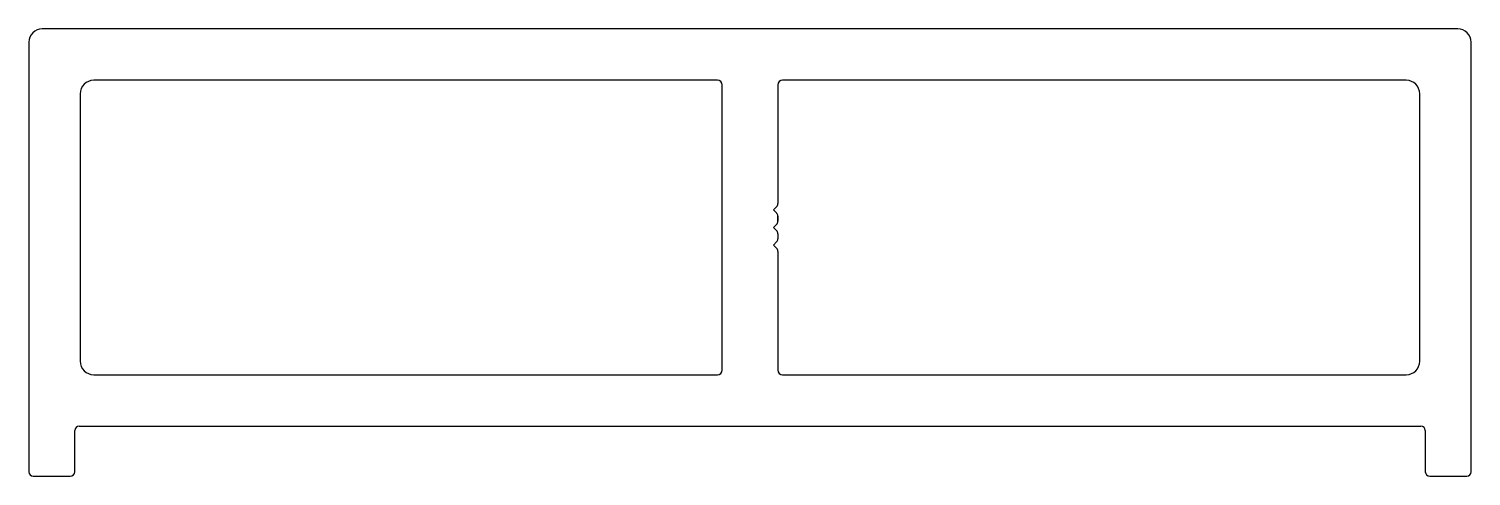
# Model space of a CAD drawing. Extents: x -40.9 to 41, y 0.3 to 25.7.
import ezdxf

# ---------------------------------------------------------------- set-up
doc = ezdxf.new("R2010")
doc.units = 0
doc.layers.add('1', color=7, linetype='CONTINUOUS')
doc.layers.add('1_RAILS', color=122, linetype='CONTINUOUS')

msp = doc.modelspace()

# ---------------------------------------------------------------- linework, layer by layer
at = {"layer": '1', "color": 7, "linetype": 'CONTINUOUS'}
for p, q in [((1.627, 22.529), (1.627, 15.777)), ((37.314, 22.783), (1.881, 22.783)), ((38.076, 6.827), (38.076, 22.021)), ((1.554, 15.6), (1.383, 15.429)), ((1.627, 15.777), (1.627, 15.777)), ((1.383, 15.418), (1.554, 15.247)), ((1.627, 15.07), (1.627, 14.777)), ((1.627, 14.777), (1.627, 15.07)), ((1.627, 15.07), (1.627, 14.777)), ((1.627, 14.777), (1.627, 15.07)), ((1.627, 15.07), (1.627, 14.777)), ((1.554, 14.601), (1.383, 14.429)), ((1.383, 14.418), (1.554, 14.247)), ((1.627, 14.07), (1.627, 13.777)), ((1.554, 13.601), (1.383, 13.429)), ((1.383, 13.418), (1.554, 13.247)), ((1.627, 13.07), (1.627, 6.319)), ((1.881, 6.065), (37.314, 6.065))]:
    msp.add_line(p, q, dxfattribs=at)
for centre, radius, start, end in [((1.881, 22.529), 0.254, 90, 180), ((37.314, 22.021), 0.762, 0, 90), ((1.377, 15.777), 0.25, 315, 360), ((1.388, 15.424), 0.008, 135, 225), ((1.377, 15.07), 0.25, 0, 45), ((1.377, 14.777), 0.25, 315, 360), ((1.388, 14.424), 0.008, 135, 225), ((1.377, 14.07), 0.25, 360, 45), ((1.388, 13.424), 0.008, 135, 225), ((1.377, 13.777), 0.25, 315, 360), ((1.377, 13.07), 0.25, 0, 45), ((37.314, 6.827), 0.762, 270, 360), ((1.881, 6.319), 0.254, 180, 270)]:
    msp.add_arc(centre, radius, start, end, dxfattribs=at)
at = {"layer": '1_RAILS', "color": 7}
for p, q in [((40.235, 25.704), (-40.156, 25.704)), ((-40.918, 24.942), (-40.918, 0.558)), ((40.997, 0.558), (40.997, 24.942)), ((-1.802, 22.783), (-37.235, 22.783)), ((-1.548, 6.319), (-1.548, 22.529)), ((-37.997, 22.021), (-37.997, 6.827)), ((-37.235, 6.065), (-1.802, 6.065)), ((-38.314, 0.558), (-38.314, 2.89)), ((-38.06, 3.144), (38.14, 3.144)), ((38.394, 2.89), (38.394, 0.558)), ((-40.664, 0.304), (-38.568, 0.304)), ((38.648, 0.304), (40.743, 0.304))]:
    msp.add_line(p, q, dxfattribs=at)
for centre, radius, start, end in [((-40.156, 24.942), 0.762, 90, 180), ((40.235, 24.942), 0.762, 0, 90), ((-37.235, 22.021), 0.762, 90, 180), ((-1.802, 22.529), 0.254, 360, 90), ((-37.235, 6.827), 0.762, 180, 270), ((-1.802, 6.319), 0.254, 270, 0), ((-38.06, 2.89), 0.254, 90, 180), ((38.14, 2.89), 0.254, 360, 90), ((-40.664, 0.558), 0.254, 180, 270), ((-38.568, 0.558), 0.254, 270, 0), ((38.648, 0.558), 0.254, 180, 270), ((40.743, 0.558), 0.254, 270, 0)]:
    msp.add_arc(centre, radius, start, end, dxfattribs=at)

doc.saveas('drawing.dxf')
